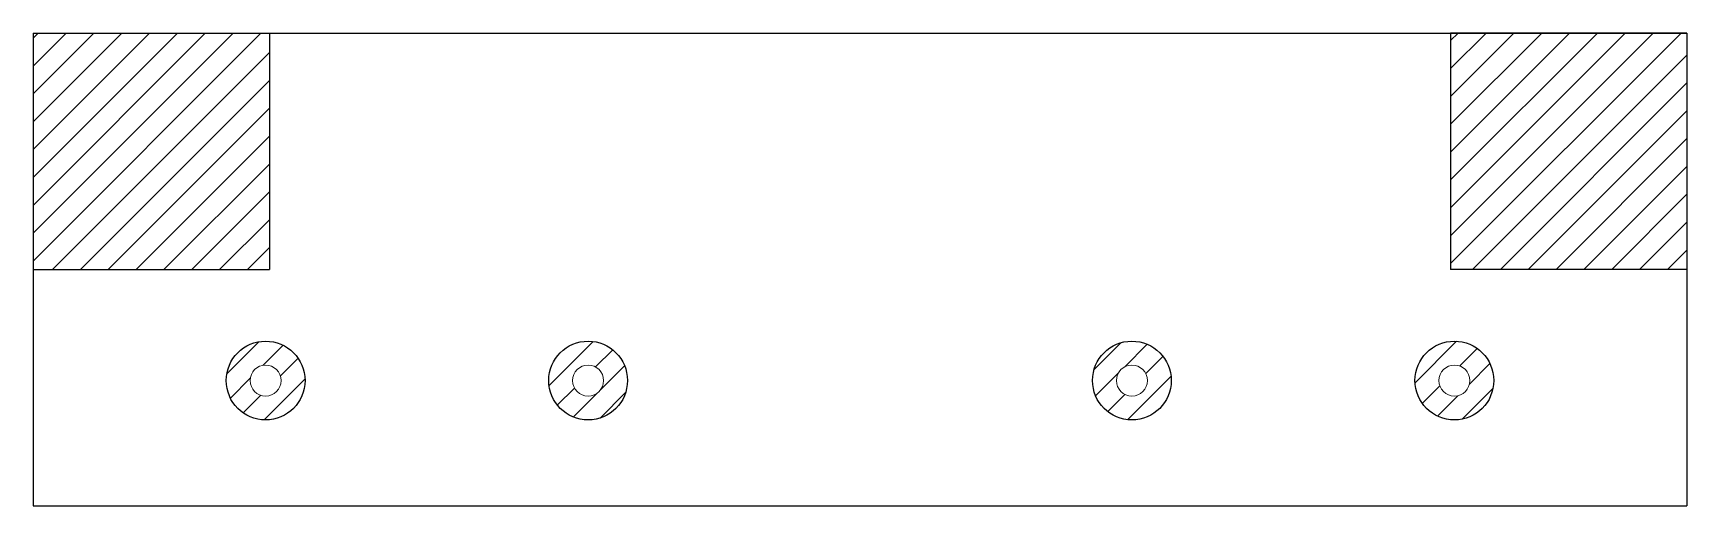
# Model space of a CAD drawing. Header units: inches. Extents: x -2.62 to 2.62, y -0.75 to 0.75.
import ezdxf

# ---------------------------------------------------------------- set-up
doc = ezdxf.new("R2010")
doc.units = ezdxf.units.IN
doc.header["$MEASUREMENT"] = 0

msp = doc.modelspace()

# ---------------------------------------------------------------- linework, layer by layer
at = {"color": 7, "linetype": 'Continuous'}
for p, q in [((-2.625, 0.75), (-1.875, 0.75)), ((-2.625, 0.75), (-2.625, 0)), ((-2.625, 0.75), (2.625, 0.75)), ((-2.625, 0.75), (-2.625, -0.75)), ((-2.625, 0.0267), (-1.9017, 0.75)), ((-2.625, 0.115), (-1.99, 0.75)), ((-2.625, 0.2034), (-2.0784, 0.75)), ((-2.625, 0.2918), (-2.1668, 0.75)), ((-2.625, 0.3802), (-2.2552, 0.75)), ((-2.625, 0.4686), (-2.3436, 0.75)), ((-2.625, 0.557), (-2.432, 0.75)), ((-2.625, 0.6454), (-2.5204, 0.75)), ((-2.625, 0.7338), (-2.6088, 0.75)), ((-1.875, 0.75), (-1.875, 0)), ((2.625, 0.75), (1.875, 0.75)), ((1.875, 0.75), (1.875, 0)), ((1.875, 0.0188), (2.6062, 0.75)), ((1.875, 0.1072), (2.5178, 0.75)), ((1.875, 0.1956), (2.4294, 0.75)), ((1.875, 0.284), (2.341, 0.75)), ((1.875, 0.3724), (2.2526, 0.75)), ((1.875, 0.4608), (2.1642, 0.75)), ((1.875, 0.5492), (2.0758, 0.75)), ((1.875, 0.6376), (1.9874, 0.75)), ((1.875, 0.726), (1.899, 0.75)), ((2.625, 0.75), (2.625, 0)), ((2.625, 0.75), (2.625, -0.75)), ((-2.5633, 0), (-1.875, 0.6883)), ((1.9445, 0), (2.625, 0.6805)), ((-2.4749, 0), (-1.875, 0.5999)), ((2.0329, 0), (2.625, 0.5921)), ((-2.3865, 0), (-1.875, 0.5115)), ((2.1213, 0), (2.625, 0.5037)), ((-2.2981, 0), (-1.875, 0.4231)), ((2.2097, 0), (2.625, 0.4153)), ((-2.2097, 0), (-1.875, 0.3347)), ((2.2981, 0), (2.625, 0.3269)), ((-2.1213, 0), (-1.875, 0.2463)), ((2.3865, 0), (2.625, 0.2385)), ((-2.0329, 0), (-1.875, 0.1579)), ((2.4749, 0), (2.625, 0.1501)), ((-1.9445, 0), (-1.875, 0.0695)), ((2.5633, 0), (2.625, 0.0617)), ((-2.625, 0), (-1.875, 0)), ((2.625, 0), (1.875, 0)), ((-2.0099, -0.3305), (-1.9087, -0.2293)), ((-1.8948, -0.3038), (-1.8313, -0.2403)), ((-0.9872, -0.3684), (-0.8471, -0.2284)), ((-0.8395, -0.3092), (-0.7851, -0.2548)), ((0.7431, -0.3175), (0.8283, -0.2323)), ((0.8402, -0.3088), (0.9118, -0.2372)), ((1.762, -0.3593), (1.8938, -0.2276)), ((1.9036, -0.3061), (1.9592, -0.2505)), ((-1.8399, -0.3373), (-1.7839, -0.2813)), ((-0.8238, -0.3818), (-0.7473, -0.3054)), ((0.9072, -0.3303), (0.9618, -0.2756)), ((1.9348, -0.3633), (1.9996, -0.2985)), ((-1.9988, -0.4078), (-1.9354, -0.3444)), ((-1.8915, -0.4773), (-1.7619, -0.3477)), ((0.748, -0.401), (0.8197, -0.3294)), ((0.8492, -0.4766), (0.9874, -0.3384)), ((-1.9578, -0.4552), (-1.9018, -0.3992)), ((-0.9608, -0.4305), (-0.9063, -0.376)), ((-0.9101, -0.4682), (-0.8337, -0.3918)), ((-0.8249, -0.4714), (-0.7442, -0.3906)), ((0.7864, -0.451), (0.8411, -0.3963)), ((1.7849, -0.4248), (1.8406, -0.3692)), ((1.8329, -0.4652), (1.8978, -0.4003)), ((1.9116, -0.4749), (2.0093, -0.3772)), ((-2.625, -0.75), (2.625, -0.75))]:
    msp.add_line(p, q, dxfattribs=at)
at = {"color": 7, "linetype": 'Continuous', "lineweight": 15}
for p, q in [((-2.625, 0.75), (2.625, 0.75)), ((-2.625, -0.75), (-2.625, 0.75)), ((2.625, 0.75), (2.625, -0.75)), ((2.625, -0.75), (-2.625, -0.75))]:
    msp.add_line(p, q, dxfattribs=at)
at = {"color": 7, "linetype": 'Continuous'}
for centre in [(-1.8868, -0.3524), (-0.8632, -0.3524), (0.8632, -0.3524), (1.8868, -0.3524)]:
    msp.add_circle(centre, 0.125, dxfattribs=at)
at = {"color": 7, "linetype": 'Continuous', "lineweight": 15}
for centre in [(-1.8868, -0.3524), (-0.8632, -0.3524), (0.8632, -0.3524), (1.8868, -0.3524)]:
    msp.add_circle(centre, 0.0492, dxfattribs=at)

doc.saveas('drawing.dxf')
